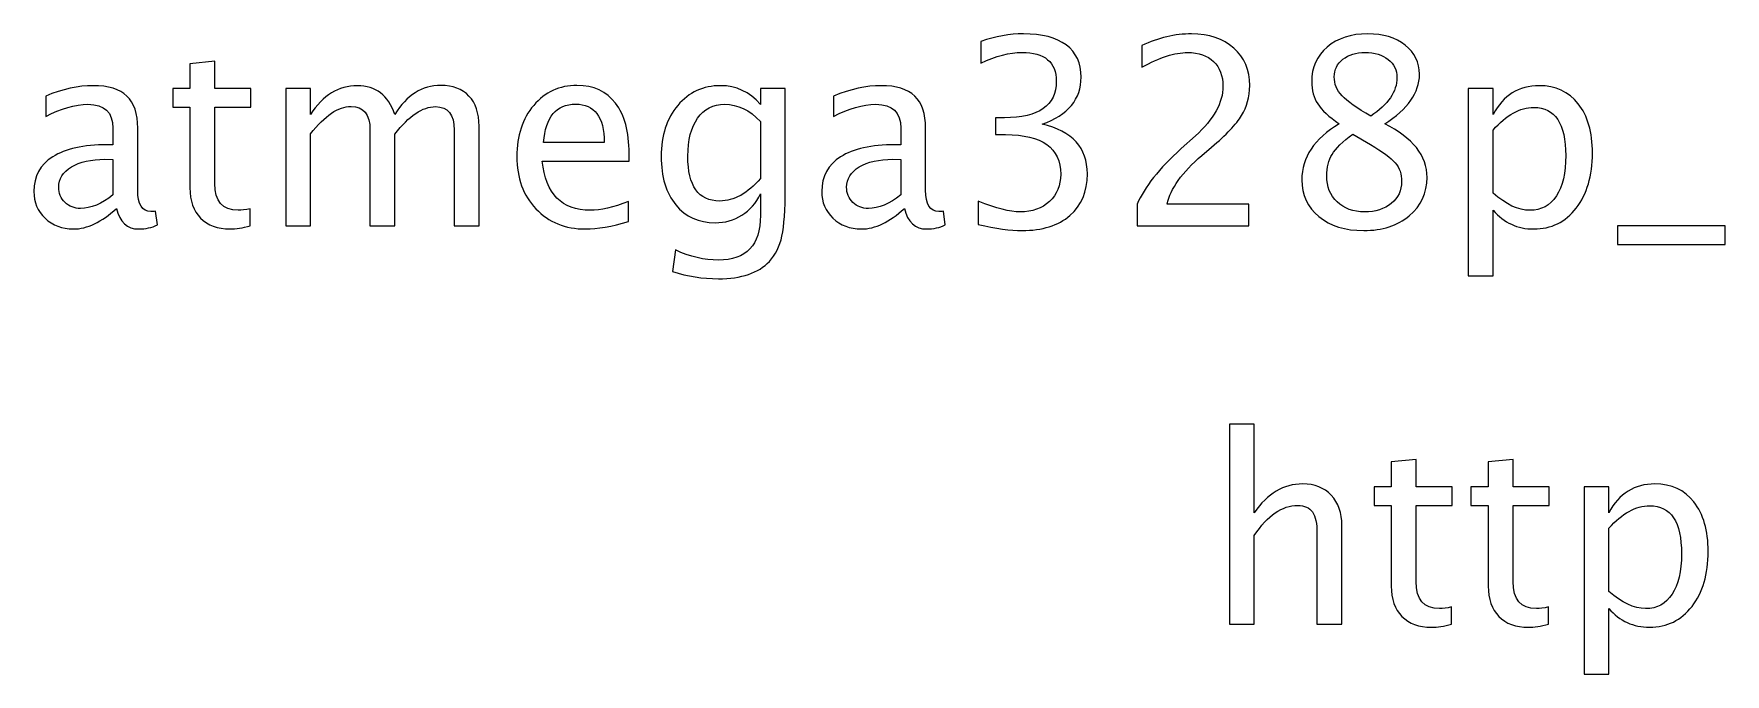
# Model space of a CAD drawing. Header units: centimetres. Extents: x -35.9 to 35.9, y -2.8 to 14.1.
# Drawn here: x -10.22 to -1.93, y 10.97 to 14.11 of the extents above; entities that cross this region are included whole.
import ezdxf

# ---------------------------------------------------------------- set-up
doc = ezdxf.new("R2010")
doc.units = ezdxf.units.CM
doc.header["$MEASUREMENT"] = 0
doc.layers.add('Layer 1', color=7, linetype='Continuous')

msp = doc.modelspace()

# ---------------------------------------------------------------- linework, layer by layer
at = {"layer": 'Layer 1'}
for points, knots in [([(-5.58894, 13.17679), (-5.58894, 13.17679), (-5.58894, 13.29109), (-5.58894, 13.29109), (-5.58894, 13.29109), (-5.50173, 13.25638), (-5.43336, 13.23902), (-5.3832, 13.23902), (-5.3832, 13.23902), (-5.32414, 13.23902), (-5.27652, 13.25595), (-5.2399, 13.29003), (-5.2399, 13.29003), (-5.20328, 13.32411), (-5.18508, 13.36856), (-5.18508, 13.42317), (-5.18508, 13.42317), (-5.18508, 13.55271), (-5.27525, 13.61748), (-5.45559, 13.61748), (-5.45559, 13.61748), (-5.45559, 13.61748), (-5.50385, 13.61748), (-5.50385, 13.61748), (-5.50385, 13.61748), (-5.50385, 13.61748), (-5.50385, 13.6994), (-5.50385, 13.6994), (-5.50385, 13.6994), (-5.50385, 13.6994), (-5.46109, 13.70003), (-5.46109, 13.70003), (-5.46109, 13.70003), (-5.29155, 13.70003), (-5.20667, 13.75972), (-5.20667, 13.87931), (-5.20667, 13.87931), (-5.20667, 13.97308), (-5.26297, 14.02007), (-5.37537, 14.02007), (-5.37537, 14.02007), (-5.43569, 14.02007), (-5.50258, 14.00271), (-5.57624, 13.968), (-5.57624, 13.968), (-5.57624, 13.968), (-5.57624, 14.07468), (-5.57624, 14.07468), (-5.57624, 14.07468), (-5.50406, 14.09923), (-5.43442, 14.11151), (-5.36754, 14.11151), (-5.36754, 14.11151), (-5.27652, 14.11151), (-5.20646, 14.09331), (-5.15777, 14.0569), (-5.15777, 14.0569), (-5.10909, 14.02071), (-5.08475, 13.968), (-5.08475, 13.899), (-5.08475, 13.899), (-5.08475, 13.79126), (-5.14846, 13.71442), (-5.2761, 13.6687), (-5.2761, 13.6687), (-5.12814, 13.6342), (-5.05427, 13.55313), (-5.05427, 13.42508), (-5.05427, 13.42508), (-5.05427, 13.33872), (-5.08284, 13.27077), (-5.13978, 13.22145), (-5.13978, 13.22145), (-5.19672, 13.17213), (-5.27504, 13.14758), (-5.37452, 13.14758), (-5.37452, 13.14758), (-5.43125, 13.14758), (-5.50258, 13.15732), (-5.58894, 13.17679)], [0, 0, 0, 0, 0.047619, 0.047619, 0.047619, 0.047619, 0.0952381, 0.0952381, 0.0952381, 0.0952381, 0.1428571, 0.1428571, 0.1428571, 0.1428571, 0.1904762, 0.1904762, 0.1904762, 0.1904762, 0.2380952, 0.2380952, 0.2380952, 0.2380952, 0.2857143, 0.2857143, 0.2857143, 0.2857143, 0.3333333, 0.3333333, 0.3333333, 0.3333333, 0.3809524, 0.3809524, 0.3809524, 0.3809524, 0.4285714, 0.4285714, 0.4285714, 0.4285714, 0.4761905, 0.4761905, 0.4761905, 0.4761905, 0.5238095, 0.5238095, 0.5238095, 0.5238095, 0.5714286, 0.5714286, 0.5714286, 0.5714286, 0.6190476, 0.6190476, 0.6190476, 0.6190476, 0.6666667, 0.6666667, 0.6666667, 0.6666667, 0.7142857, 0.7142857, 0.7142857, 0.7142857, 0.7619048, 0.7619048, 0.7619048, 0.7619048, 0.8095238, 0.8095238, 0.8095238, 0.8095238, 0.8571429, 0.8571429, 0.8571429, 0.8571429, 0.9047619, 0.9047619, 0.9047619, 0.9047619, 1, 1, 1, 1]), ([(-4.81001, 13.17044), (-4.81001, 13.17044), (-4.81001, 13.27712), (-4.81001, 13.27712), (-4.81001, 13.27712), (-4.77445, 13.36031), (-4.70269, 13.45111), (-4.59453, 13.54911), (-4.59453, 13.54911), (-4.59453, 13.54911), (-4.52468, 13.61177), (-4.52468, 13.61177), (-4.52468, 13.61177), (-4.43472, 13.69347), (-4.38964, 13.77433), (-4.38964, 13.85476), (-4.38964, 13.85476), (-4.38964, 13.90619), (-4.40509, 13.94641), (-4.43578, 13.97583), (-4.43578, 13.97583), (-4.46647, 14.00525), (-4.50902, 14.02007), (-4.56299, 14.02007), (-4.56299, 14.02007), (-4.62607, 14.02007), (-4.70079, 13.99594), (-4.78715, 13.94768), (-4.78715, 13.94768), (-4.78715, 13.94768), (-4.78715, 14.05436), (-4.78715, 14.05436), (-4.78715, 14.05436), (-4.70566, 14.09246), (-4.62459, 14.11151), (-4.54373, 14.11151), (-4.54373, 14.11151), (-4.4578, 14.11151), (-4.38879, 14.08844), (-4.33672, 14.04208), (-4.33672, 14.04208), (-4.28486, 13.99573), (-4.25883, 13.93435), (-4.25883, 13.85772), (-4.25883, 13.85772), (-4.25883, 13.80269), (-4.27195, 13.75379), (-4.2982, 13.71125), (-4.2982, 13.71125), (-4.32466, 13.66849), (-4.37355, 13.61685), (-4.44531, 13.55589), (-4.44531, 13.55589), (-4.44531, 13.55589), (-4.49251, 13.51567), (-4.49251, 13.51567), (-4.49251, 13.51567), (-4.59072, 13.43248), (-4.64745, 13.3529), (-4.66269, 13.27712), (-4.66269, 13.27712), (-4.66269, 13.27712), (-4.26264, 13.27712), (-4.26264, 13.27712), (-4.26264, 13.27712), (-4.26264, 13.27712), (-4.26264, 13.17044), (-4.26264, 13.17044), (-4.26264, 13.17044), (-4.26264, 13.17044), (-4.81001, 13.17044), (-4.81001, 13.17044)], [0, 0, 0, 0, 0.0526316, 0.0526316, 0.0526316, 0.0526316, 0.1052632, 0.1052632, 0.1052632, 0.1052632, 0.1578947, 0.1578947, 0.1578947, 0.1578947, 0.2105263, 0.2105263, 0.2105263, 0.2105263, 0.2631579, 0.2631579, 0.2631579, 0.2631579, 0.3157895, 0.3157895, 0.3157895, 0.3157895, 0.3684211, 0.3684211, 0.3684211, 0.3684211, 0.4210526, 0.4210526, 0.4210526, 0.4210526, 0.4736842, 0.4736842, 0.4736842, 0.4736842, 0.5263158, 0.5263158, 0.5263158, 0.5263158, 0.5789474, 0.5789474, 0.5789474, 0.5789474, 0.6315789, 0.6315789, 0.6315789, 0.6315789, 0.6842105, 0.6842105, 0.6842105, 0.6842105, 0.7368421, 0.7368421, 0.7368421, 0.7368421, 0.7894737, 0.7894737, 0.7894737, 0.7894737, 0.8421053, 0.8421053, 0.8421053, 0.8421053, 0.8947368, 0.8947368, 0.8947368, 0.8947368, 1, 1, 1, 1]), ([(-3.82026, 13.67019), (-3.87064, 13.70532), (-3.90577, 13.73792), (-3.92546, 13.76819), (-3.92546, 13.76819), (-3.94514, 13.79824), (-3.95488, 13.83465), (-3.95488, 13.8772), (-3.95488, 13.8772), (-3.95488, 13.94662), (-3.92948, 14.00314), (-3.87889, 14.04653), (-3.87889, 14.04653), (-3.82809, 14.08992), (-3.76184, 14.11151), (-3.68014, 14.11151), (-3.68014, 14.11151), (-3.60478, 14.11151), (-3.54361, 14.0931), (-3.49683, 14.05627), (-3.49683, 14.05627), (-3.45005, 14.01965), (-3.42656, 13.97181), (-3.42656, 13.91318), (-3.42656, 13.91318), (-3.42656, 13.82428), (-3.4835, 13.74321), (-3.59716, 13.67019), (-3.59716, 13.67019), (-3.45894, 13.60245), (-3.38973, 13.51503), (-3.38973, 13.40793), (-3.38973, 13.40793), (-3.38973, 13.33152), (-3.41873, 13.26908), (-3.47651, 13.22039), (-3.47651, 13.22039), (-3.5343, 13.17192), (-3.60859, 13.14758), (-3.69961, 13.14758), (-3.69961, 13.14758), (-3.79041, 13.14758), (-3.86365, 13.17044), (-3.91953, 13.21616), (-3.91953, 13.21616), (-3.9752, 13.26167), (-4.00314, 13.32178), (-4.00314, 13.39608), (-4.00314, 13.39608), (-4.00314, 13.50614), (-3.94218, 13.59737), (-3.82026, 13.67019)], [0, 0, 0, 0, 0.0714286, 0.0714286, 0.0714286, 0.0714286, 0.1428571, 0.1428571, 0.1428571, 0.1428571, 0.2142857, 0.2142857, 0.2142857, 0.2142857, 0.2857143, 0.2857143, 0.2857143, 0.2857143, 0.3571429, 0.3571429, 0.3571429, 0.3571429, 0.4285714, 0.4285714, 0.4285714, 0.4285714, 0.5, 0.5, 0.5, 0.5, 0.5714286, 0.5714286, 0.5714286, 0.5714286, 0.6428571, 0.6428571, 0.6428571, 0.6428571, 0.7142857, 0.7142857, 0.7142857, 0.7142857, 0.7857143, 0.7857143, 0.7857143, 0.7857143, 0.8571429, 0.8571429, 0.8571429, 0.8571429, 1, 1, 1, 1]), ([(-3.66532, 13.7085), (-3.57981, 13.76501), (-3.53705, 13.82767), (-3.53705, 13.89688), (-3.53705, 13.89688), (-3.53705, 13.93392), (-3.55144, 13.96356), (-3.58002, 13.9862), (-3.58002, 13.9862), (-3.6088, 14.00885), (-3.64627, 14.02007), (-3.69262, 14.02007), (-3.69262, 14.02007), (-3.7375, 14.02007), (-3.77412, 14.00906), (-3.80227, 13.98684), (-3.80227, 13.98684), (-3.83042, 13.96461), (-3.84439, 13.93604), (-3.84439, 13.90069), (-3.84439, 13.90069), (-3.84439, 13.8664), (-3.83169, 13.8355), (-3.80629, 13.80798), (-3.80629, 13.80798), (-3.78089, 13.78068), (-3.7339, 13.74744), (-3.66532, 13.7085)], [0, 0, 0, 0, 0.125, 0.125, 0.125, 0.125, 0.25, 0.25, 0.25, 0.25, 0.375, 0.375, 0.375, 0.375, 0.5, 0.5, 0.5, 0.5, 0.625, 0.625, 0.625, 0.625, 0.75, 0.75, 0.75, 0.75, 1, 1, 1, 1]), ([(-9.15701, 13.17065), (-9.19469, 13.16028), (-9.22749, 13.1552), (-9.25522, 13.1552), (-9.25522, 13.1552), (-9.31745, 13.1552), (-9.36592, 13.17298), (-9.40064, 13.20854), (-9.40064, 13.20854), (-9.43556, 13.2441), (-9.45292, 13.29342), (-9.45292, 13.35671), (-9.45292, 13.35671), (-9.45292, 13.35671), (-9.45292, 13.7521), (-9.45292, 13.7521), (-9.45292, 13.7521), (-9.45292, 13.7521), (-9.53716, 13.7521), (-9.53716, 13.7521), (-9.53716, 13.7521), (-9.53716, 13.7521), (-9.53716, 13.84354), (-9.53716, 13.84354), (-9.53716, 13.84354), (-9.53716, 13.84354), (-9.45292, 13.84354), (-9.45292, 13.84354), (-9.45292, 13.84354), (-9.45292, 13.84354), (-9.45292, 13.96525), (-9.45292, 13.96525), (-9.45292, 13.96525), (-9.45292, 13.96525), (-9.331, 13.97689), (-9.331, 13.97689), (-9.331, 13.97689), (-9.331, 13.97689), (-9.331, 13.84354), (-9.331, 13.84354), (-9.331, 13.84354), (-9.331, 13.84354), (-9.15447, 13.84354), (-9.15447, 13.84354), (-9.15447, 13.84354), (-9.15447, 13.84354), (-9.15447, 13.7521), (-9.15447, 13.7521), (-9.15447, 13.7521), (-9.15447, 13.7521), (-9.331, 13.7521), (-9.331, 13.7521), (-9.331, 13.7521), (-9.331, 13.7521), (-9.331, 13.37872), (-9.331, 13.37872), (-9.331, 13.37872), (-9.331, 13.29067), (-9.29269, 13.24664), (-9.21628, 13.24664), (-9.21628, 13.24664), (-9.19998, 13.24664), (-9.18029, 13.24939), (-9.15701, 13.25468), (-9.15701, 13.25468), (-9.15701, 13.25468), (-9.15701, 13.17065), (-9.15701, 13.17065)], [0, 0, 0, 0, 0.0555556, 0.0555556, 0.0555556, 0.0555556, 0.1111111, 0.1111111, 0.1111111, 0.1111111, 0.1666667, 0.1666667, 0.1666667, 0.1666667, 0.2222222, 0.2222222, 0.2222222, 0.2222222, 0.2777778, 0.2777778, 0.2777778, 0.2777778, 0.3333333, 0.3333333, 0.3333333, 0.3333333, 0.3888889, 0.3888889, 0.3888889, 0.3888889, 0.4444444, 0.4444444, 0.4444444, 0.4444444, 0.5, 0.5, 0.5, 0.5, 0.5555556, 0.5555556, 0.5555556, 0.5555556, 0.6111111, 0.6111111, 0.6111111, 0.6111111, 0.6666667, 0.6666667, 0.6666667, 0.6666667, 0.7222222, 0.7222222, 0.7222222, 0.7222222, 0.7777778, 0.7777778, 0.7777778, 0.7777778, 0.8333333, 0.8333333, 0.8333333, 0.8333333, 0.8888889, 0.8888889, 0.8888889, 0.8888889, 1, 1, 1, 1]), ([(-9.81233, 13.25617), (-9.88556, 13.18886), (-9.95605, 13.1552), (-10.02378, 13.1552), (-10.02378, 13.1552), (-10.07945, 13.1552), (-10.12581, 13.17256), (-10.16242, 13.20748), (-10.16242, 13.20748), (-10.19925, 13.24241), (-10.21767, 13.28643), (-10.21767, 13.33956), (-10.21767, 13.33956), (-10.21767, 13.41301), (-10.18677, 13.46953), (-10.12496, 13.5089), (-10.12496, 13.5089), (-10.06315, 13.54827), (-9.97446, 13.56795), (-9.85889, 13.56795), (-9.85889, 13.56795), (-9.85889, 13.56795), (-9.83032, 13.56795), (-9.83032, 13.56795), (-9.83032, 13.56795), (-9.83032, 13.56795), (-9.83032, 13.64902), (-9.83032, 13.64902), (-9.83032, 13.64902), (-9.83032, 13.72712), (-9.87096, 13.76607), (-9.95245, 13.76607), (-9.95245, 13.76607), (-10.01553, 13.76607), (-10.08453, 13.74617), (-10.15925, 13.70638), (-10.15925, 13.70638), (-10.15925, 13.70638), (-10.15925, 13.80671), (-10.15925, 13.80671), (-10.15925, 13.80671), (-10.07712, 13.84058), (-9.99965, 13.85751), (-9.92705, 13.85751), (-9.92705, 13.85751), (-9.85233, 13.85751), (-9.79709, 13.84058), (-9.76174, 13.8065), (-9.76174, 13.8065), (-9.72618, 13.77242), (-9.7084, 13.71993), (-9.7084, 13.64902), (-9.7084, 13.64902), (-9.7084, 13.64902), (-9.7084, 13.34485), (-9.7084, 13.34485), (-9.7084, 13.34485), (-9.7084, 13.27522), (-9.68702, 13.24029), (-9.64405, 13.24029), (-9.64405, 13.24029), (-9.63876, 13.24029), (-9.63093, 13.24114), (-9.62056, 13.24283), (-9.62056, 13.24283), (-9.62056, 13.24283), (-9.61188, 13.1751), (-9.61188, 13.1751), (-9.61188, 13.1751), (-9.63961, 13.16176), (-9.67009, 13.1552), (-9.70353, 13.1552), (-9.70353, 13.1552), (-9.76047, 13.1552), (-9.79666, 13.18886), (-9.81233, 13.25617)], [0, 0, 0, 0, 0.05, 0.05, 0.05, 0.05, 0.1, 0.1, 0.1, 0.1, 0.15, 0.15, 0.15, 0.15, 0.2, 0.2, 0.2, 0.2, 0.25, 0.25, 0.25, 0.25, 0.3, 0.3, 0.3, 0.3, 0.35, 0.35, 0.35, 0.35, 0.4, 0.4, 0.4, 0.4, 0.45, 0.45, 0.45, 0.45, 0.5, 0.5, 0.5, 0.5, 0.55, 0.55, 0.55, 0.55, 0.6, 0.6, 0.6, 0.6, 0.65, 0.65, 0.65, 0.65, 0.7, 0.7, 0.7, 0.7, 0.75, 0.75, 0.75, 0.75, 0.8, 0.8, 0.8, 0.8, 0.85, 0.85, 0.85, 0.85, 0.9, 0.9, 0.9, 0.9, 1, 1, 1, 1]), ([(-8.98302, 13.17044), (-8.98302, 13.17044), (-8.98302, 13.84354), (-8.98302, 13.84354), (-8.98302, 13.84354), (-8.98302, 13.84354), (-8.8611, 13.84354), (-8.8611, 13.84354), (-8.8611, 13.84354), (-8.8611, 13.84354), (-8.8611, 13.71633), (-8.8611, 13.71633), (-8.8611, 13.71633), (-8.80162, 13.81052), (-8.72542, 13.85751), (-8.63208, 13.85751), (-8.63208, 13.85751), (-8.54212, 13.85751), (-8.48095, 13.81052), (-8.44835, 13.71633), (-8.44835, 13.71633), (-8.39056, 13.81137), (-8.31521, 13.85878), (-8.22271, 13.85878), (-8.22271, 13.85878), (-8.16366, 13.85878), (-8.11773, 13.84142), (-8.08492, 13.8065), (-8.08492, 13.8065), (-8.05211, 13.77157), (-8.0356, 13.72268), (-8.0356, 13.65981), (-8.0356, 13.65981), (-8.0356, 13.65981), (-8.0356, 13.17044), (-8.0356, 13.17044), (-8.0356, 13.17044), (-8.0356, 13.17044), (-8.15752, 13.17044), (-8.15752, 13.17044), (-8.15752, 13.17044), (-8.15752, 13.17044), (-8.15752, 13.63971), (-8.15752, 13.63971), (-8.15752, 13.63971), (-8.15752, 13.71633), (-8.188, 13.75464), (-8.24896, 13.75464), (-8.24896, 13.75464), (-8.31225, 13.75464), (-8.37871, 13.70998), (-8.44835, 13.62044), (-8.44835, 13.62044), (-8.44835, 13.62044), (-8.44835, 13.17044), (-8.44835, 13.17044), (-8.44835, 13.17044), (-8.44835, 13.17044), (-8.57027, 13.17044), (-8.57027, 13.17044), (-8.57027, 13.17044), (-8.57027, 13.17044), (-8.57027, 13.64013), (-8.57027, 13.64013), (-8.57027, 13.64013), (-8.57027, 13.71739), (-8.60117, 13.75591), (-8.66319, 13.75591), (-8.66319, 13.75591), (-8.72479, 13.75591), (-8.79083, 13.71104), (-8.8611, 13.62108), (-8.8611, 13.62108), (-8.8611, 13.62108), (-8.8611, 13.17044), (-8.8611, 13.17044), (-8.8611, 13.17044), (-8.8611, 13.17044), (-8.98302, 13.17044), (-8.98302, 13.17044)], [0, 0, 0, 0, 0.047619, 0.047619, 0.047619, 0.047619, 0.0952381, 0.0952381, 0.0952381, 0.0952381, 0.1428571, 0.1428571, 0.1428571, 0.1428571, 0.1904762, 0.1904762, 0.1904762, 0.1904762, 0.2380952, 0.2380952, 0.2380952, 0.2380952, 0.2857143, 0.2857143, 0.2857143, 0.2857143, 0.3333333, 0.3333333, 0.3333333, 0.3333333, 0.3809524, 0.3809524, 0.3809524, 0.3809524, 0.4285714, 0.4285714, 0.4285714, 0.4285714, 0.4761905, 0.4761905, 0.4761905, 0.4761905, 0.5238095, 0.5238095, 0.5238095, 0.5238095, 0.5714286, 0.5714286, 0.5714286, 0.5714286, 0.6190476, 0.6190476, 0.6190476, 0.6190476, 0.6666667, 0.6666667, 0.6666667, 0.6666667, 0.7142857, 0.7142857, 0.7142857, 0.7142857, 0.7619048, 0.7619048, 0.7619048, 0.7619048, 0.8095238, 0.8095238, 0.8095238, 0.8095238, 0.8571429, 0.8571429, 0.8571429, 0.8571429, 0.9047619, 0.9047619, 0.9047619, 0.9047619, 1, 1, 1, 1]), ([(-7.30323, 13.19203), (-7.38514, 13.16748), (-7.45521, 13.1552), (-7.51363, 13.1552), (-7.51363, 13.1552), (-7.61332, 13.1552), (-7.69439, 13.18822), (-7.75683, 13.25405), (-7.75683, 13.25405), (-7.81927, 13.31988), (-7.8506, 13.40518), (-7.8506, 13.51017), (-7.8506, 13.51017), (-7.8506, 13.61198), (-7.82308, 13.69559), (-7.76784, 13.76099), (-7.76784, 13.76099), (-7.71259, 13.82618), (-7.6419, 13.85878), (-7.55575, 13.85878), (-7.55575, 13.85878), (-7.47426, 13.85878), (-7.41118, 13.82978), (-7.36673, 13.77179), (-7.36673, 13.77179), (-7.32228, 13.71379), (-7.30005, 13.63166), (-7.30005, 13.52519), (-7.30005, 13.52519), (-7.30005, 13.52519), (-7.30069, 13.48794), (-7.30069, 13.48794), (-7.30069, 13.48794), (-7.30069, 13.48794), (-7.72614, 13.48794), (-7.72614, 13.48794), (-7.72614, 13.48794), (-7.70836, 13.32707), (-7.62983, 13.24664), (-7.49077, 13.24664), (-7.49077, 13.24664), (-7.43975, 13.24664), (-7.37731, 13.26103), (-7.30323, 13.28982), (-7.30323, 13.28982), (-7.30323, 13.28982), (-7.30323, 13.19203), (-7.30323, 13.19203)], [0, 0, 0, 0, 0.0769231, 0.0769231, 0.0769231, 0.0769231, 0.1538462, 0.1538462, 0.1538462, 0.1538462, 0.2307692, 0.2307692, 0.2307692, 0.2307692, 0.3076923, 0.3076923, 0.3076923, 0.3076923, 0.3846154, 0.3846154, 0.3846154, 0.3846154, 0.4615385, 0.4615385, 0.4615385, 0.4615385, 0.5384615, 0.5384615, 0.5384615, 0.5384615, 0.6153846, 0.6153846, 0.6153846, 0.6153846, 0.6923077, 0.6923077, 0.6923077, 0.6923077, 0.7692308, 0.7692308, 0.7692308, 0.7692308, 0.8461538, 0.8461538, 0.8461538, 0.8461538, 1, 1, 1, 1]), ([(-7.08712, 12.94692), (-7.08712, 12.94692), (-7.07273, 13.05233), (-7.07273, 13.05233), (-7.07273, 13.05233), (-7.00203, 13.01931), (-6.93197, 13.0028), (-6.86275, 13.0028), (-6.86275, 13.0028), (-6.72538, 13.0028), (-6.65659, 13.07561), (-6.65659, 13.22103), (-6.65659, 13.22103), (-6.65659, 13.22103), (-6.65659, 13.32686), (-6.65659, 13.32686), (-6.65659, 13.32686), (-6.67776, 13.2822), (-6.70781, 13.2477), (-6.74697, 13.22293), (-6.74697, 13.22293), (-6.78613, 13.19817), (-6.82973, 13.18568), (-6.87778, 13.18568), (-6.87778, 13.18568), (-6.95927, 13.18568), (-7.02383, 13.21489), (-7.07146, 13.27331), (-7.07146, 13.27331), (-7.11908, 13.33173), (-7.143, 13.41089), (-7.143, 13.5108), (-7.143, 13.5108), (-7.143, 13.61304), (-7.11591, 13.69643), (-7.06172, 13.76099), (-7.06172, 13.76099), (-7.00732, 13.82534), (-6.93726, 13.85751), (-6.85111, 13.85751), (-6.85111, 13.85751), (-6.77576, 13.85751), (-6.71078, 13.82703), (-6.65659, 13.76586), (-6.65659, 13.76586), (-6.65659, 13.76586), (-6.65659, 13.84354), (-6.65659, 13.84354), (-6.65659, 13.84354), (-6.65659, 13.84354), (-6.53467, 13.84354), (-6.53467, 13.84354), (-6.53467, 13.84354), (-6.53467, 13.84354), (-6.53467, 13.35417), (-6.53467, 13.35417), (-6.53467, 13.35417), (-6.53467, 13.24897), (-6.54017, 13.17108), (-6.55118, 13.12049), (-6.55118, 13.12049), (-6.56197, 13.0699), (-6.58272, 13.02841), (-6.61277, 12.99624), (-6.61277, 12.99624), (-6.66611, 12.93972), (-6.74951, 12.91136), (-6.86275, 12.91136), (-6.86275, 12.91136), (-6.94043, 12.91136), (-7.01515, 12.92321), (-7.08712, 12.94692)], [0, 0, 0, 0, 0.0526316, 0.0526316, 0.0526316, 0.0526316, 0.1052632, 0.1052632, 0.1052632, 0.1052632, 0.1578947, 0.1578947, 0.1578947, 0.1578947, 0.2105263, 0.2105263, 0.2105263, 0.2105263, 0.2631579, 0.2631579, 0.2631579, 0.2631579, 0.3157895, 0.3157895, 0.3157895, 0.3157895, 0.3684211, 0.3684211, 0.3684211, 0.3684211, 0.4210526, 0.4210526, 0.4210526, 0.4210526, 0.4736842, 0.4736842, 0.4736842, 0.4736842, 0.5263158, 0.5263158, 0.5263158, 0.5263158, 0.5789474, 0.5789474, 0.5789474, 0.5789474, 0.6315789, 0.6315789, 0.6315789, 0.6315789, 0.6842105, 0.6842105, 0.6842105, 0.6842105, 0.7368421, 0.7368421, 0.7368421, 0.7368421, 0.7894737, 0.7894737, 0.7894737, 0.7894737, 0.8421053, 0.8421053, 0.8421053, 0.8421053, 0.8947368, 0.8947368, 0.8947368, 0.8947368, 1, 1, 1, 1]), ([(-5.95089, 13.25617), (-6.02412, 13.18886), (-6.09461, 13.1552), (-6.16234, 13.1552), (-6.16234, 13.1552), (-6.21801, 13.1552), (-6.26437, 13.17256), (-6.30098, 13.20748), (-6.30098, 13.20748), (-6.33781, 13.24241), (-6.35623, 13.28643), (-6.35623, 13.33956), (-6.35623, 13.33956), (-6.35623, 13.41301), (-6.32533, 13.46953), (-6.26352, 13.5089), (-6.26352, 13.5089), (-6.20171, 13.54827), (-6.11302, 13.56795), (-5.99745, 13.56795), (-5.99745, 13.56795), (-5.99745, 13.56795), (-5.96888, 13.56795), (-5.96888, 13.56795), (-5.96888, 13.56795), (-5.96888, 13.56795), (-5.96888, 13.64902), (-5.96888, 13.64902), (-5.96888, 13.64902), (-5.96888, 13.72712), (-6.00952, 13.76607), (-6.09101, 13.76607), (-6.09101, 13.76607), (-6.15409, 13.76607), (-6.22309, 13.74617), (-6.29781, 13.70638), (-6.29781, 13.70638), (-6.29781, 13.70638), (-6.29781, 13.80671), (-6.29781, 13.80671), (-6.29781, 13.80671), (-6.21568, 13.84058), (-6.13821, 13.85751), (-6.06561, 13.85751), (-6.06561, 13.85751), (-5.99089, 13.85751), (-5.93565, 13.84058), (-5.9003, 13.8065), (-5.9003, 13.8065), (-5.86474, 13.77242), (-5.84696, 13.71993), (-5.84696, 13.64902), (-5.84696, 13.64902), (-5.84696, 13.64902), (-5.84696, 13.34485), (-5.84696, 13.34485), (-5.84696, 13.34485), (-5.84696, 13.27522), (-5.82558, 13.24029), (-5.78261, 13.24029), (-5.78261, 13.24029), (-5.77732, 13.24029), (-5.76949, 13.24114), (-5.75912, 13.24283), (-5.75912, 13.24283), (-5.75912, 13.24283), (-5.75044, 13.1751), (-5.75044, 13.1751), (-5.75044, 13.1751), (-5.77817, 13.16176), (-5.80865, 13.1552), (-5.84209, 13.1552), (-5.84209, 13.1552), (-5.89903, 13.1552), (-5.93522, 13.18886), (-5.95089, 13.25617)], [0, 0, 0, 0, 0.05, 0.05, 0.05, 0.05, 0.1, 0.1, 0.1, 0.1, 0.15, 0.15, 0.15, 0.15, 0.2, 0.2, 0.2, 0.2, 0.25, 0.25, 0.25, 0.25, 0.3, 0.3, 0.3, 0.3, 0.35, 0.35, 0.35, 0.35, 0.4, 0.4, 0.4, 0.4, 0.45, 0.45, 0.45, 0.45, 0.5, 0.5, 0.5, 0.5, 0.55, 0.55, 0.55, 0.55, 0.6, 0.6, 0.6, 0.6, 0.65, 0.65, 0.65, 0.65, 0.7, 0.7, 0.7, 0.7, 0.75, 0.75, 0.75, 0.75, 0.8, 0.8, 0.8, 0.8, 0.85, 0.85, 0.85, 0.85, 0.9, 0.9, 0.9, 0.9, 1, 1, 1, 1]), ([(-3.18738, 12.92533), (-3.18738, 12.92533), (-3.18738, 13.84354), (-3.18738, 13.84354), (-3.18738, 13.84354), (-3.18738, 13.84354), (-3.06546, 13.84354), (-3.06546, 13.84354), (-3.06546, 13.84354), (-3.06546, 13.84354), (-3.06546, 13.71633), (-3.06546, 13.71633), (-3.06546, 13.71633), (-3.01551, 13.81052), (-2.94036, 13.85751), (-2.84025, 13.85751), (-2.84025, 13.85751), (-2.75918, 13.85751), (-2.69547, 13.82809), (-2.6489, 13.76903), (-2.6489, 13.76903), (-2.60233, 13.70998), (-2.57905, 13.62933), (-2.57905, 13.5271), (-2.57905, 13.5271), (-2.57905, 13.41576), (-2.60551, 13.3258), (-2.65821, 13.25765), (-2.65821, 13.25765), (-2.71092, 13.18928), (-2.78034, 13.1552), (-2.86628, 13.1552), (-2.86628, 13.1552), (-2.94608, 13.1552), (-3.01254, 13.18568), (-3.06546, 13.24685), (-3.06546, 13.24685), (-3.06546, 13.24685), (-3.06546, 12.92533), (-3.06546, 12.92533), (-3.06546, 12.92533), (-3.06546, 12.92533), (-3.18738, 12.92533), (-3.18738, 12.92533)], [0, 0, 0, 0, 0.0833333, 0.0833333, 0.0833333, 0.0833333, 0.1666667, 0.1666667, 0.1666667, 0.1666667, 0.25, 0.25, 0.25, 0.25, 0.3333333, 0.3333333, 0.3333333, 0.3333333, 0.4166667, 0.4166667, 0.4166667, 0.4166667, 0.5, 0.5, 0.5, 0.5, 0.5833333, 0.5833333, 0.5833333, 0.5833333, 0.6666667, 0.6666667, 0.6666667, 0.6666667, 0.75, 0.75, 0.75, 0.75, 0.8333333, 0.8333333, 0.8333333, 0.8333333, 1, 1, 1, 1]), ([(-7.71979, 13.57938), (-7.71979, 13.57938), (-7.42261, 13.57938), (-7.42261, 13.57938), (-7.42261, 13.57938), (-7.42261, 13.70469), (-7.46939, 13.76734), (-7.56273, 13.76734), (-7.56273, 13.76734), (-7.65671, 13.76734), (-7.70899, 13.70469), (-7.71979, 13.57938)], [0, 0, 0, 0, 0.25, 0.25, 0.25, 0.25, 0.5, 0.5, 0.5, 0.5, 1, 1, 1, 1]), ([(-6.65659, 13.40327), (-6.65659, 13.40327), (-6.65659, 13.68246), (-6.65659, 13.68246), (-6.65659, 13.68246), (-6.71035, 13.73813), (-6.76898, 13.76607), (-6.83227, 13.76607), (-6.83227, 13.76607), (-6.88858, 13.76607), (-6.9326, 13.74363), (-6.96435, 13.69855), (-6.96435, 13.69855), (-6.99631, 13.65368), (-7.01219, 13.59123), (-7.01219, 13.51165), (-7.01219, 13.51165), (-7.01219, 13.36539), (-6.96033, 13.29236), (-6.8564, 13.29236), (-6.8564, 13.29236), (-6.78571, 13.29236), (-6.71903, 13.3294), (-6.65659, 13.40327)], [0, 0, 0, 0, 0.1428571, 0.1428571, 0.1428571, 0.1428571, 0.2857143, 0.2857143, 0.2857143, 0.2857143, 0.4285714, 0.4285714, 0.4285714, 0.4285714, 0.5714286, 0.5714286, 0.5714286, 0.5714286, 0.7142857, 0.7142857, 0.7142857, 0.7142857, 1, 1, 1, 1]), ([(-3.06546, 13.33088), (-3.00259, 13.27479), (-2.94269, 13.24664), (-2.88575, 13.24664), (-2.88575, 13.24664), (-2.82966, 13.24664), (-2.78627, 13.27014), (-2.75579, 13.31691), (-2.75579, 13.31691), (-2.7251, 13.36369), (-2.70986, 13.42952), (-2.70986, 13.51461), (-2.70986, 13.51461), (-2.70986, 13.67209), (-2.76193, 13.75083), (-2.86607, 13.75083), (-2.86607, 13.75083), (-2.93423, 13.75083), (-3.00069, 13.714), (-3.06546, 13.64013), (-3.06546, 13.64013), (-3.06546, 13.64013), (-3.06546, 13.33088), (-3.06546, 13.33088)], [0, 0, 0, 0, 0.1428571, 0.1428571, 0.1428571, 0.1428571, 0.2857143, 0.2857143, 0.2857143, 0.2857143, 0.4285714, 0.4285714, 0.4285714, 0.4285714, 0.5714286, 0.5714286, 0.5714286, 0.5714286, 0.7142857, 0.7142857, 0.7142857, 0.7142857, 1, 1, 1, 1]), ([(-3.7538, 13.62066), (-3.80333, 13.58256), (-3.83698, 13.54932), (-3.85476, 13.52096), (-3.85476, 13.52096), (-3.87233, 13.4926), (-3.88122, 13.45746), (-3.88122, 13.41513), (-3.88122, 13.41513), (-3.88122, 13.36263), (-3.86429, 13.32009), (-3.83021, 13.2877), (-3.83021, 13.2877), (-3.79613, 13.25532), (-3.75147, 13.23902), (-3.6958, 13.23902), (-3.6958, 13.23902), (-3.64225, 13.23902), (-3.59864, 13.25278), (-3.56499, 13.28051), (-3.56499, 13.28051), (-3.53112, 13.30824), (-3.51419, 13.34422), (-3.51419, 13.38846), (-3.51419, 13.38846), (-3.51419, 13.42402), (-3.52456, 13.45429), (-3.54552, 13.47884), (-3.54552, 13.47884), (-3.56647, 13.50339), (-3.6069, 13.53345), (-3.6668, 13.56901), (-3.6668, 13.56901), (-3.6668, 13.56901), (-3.7538, 13.62066), (-3.7538, 13.62066)], [0, 0, 0, 0, 0.1, 0.1, 0.1, 0.1, 0.2, 0.2, 0.2, 0.2, 0.3, 0.3, 0.3, 0.3, 0.4, 0.4, 0.4, 0.4, 0.5, 0.5, 0.5, 0.5, 0.6, 0.6, 0.6, 0.6, 0.7, 0.7, 0.7, 0.7, 0.8, 0.8, 0.8, 0.8, 1, 1, 1, 1]), ([(-9.83032, 13.32263), (-9.83032, 13.32263), (-9.83032, 13.49556), (-9.83032, 13.49556), (-9.83032, 13.49556), (-9.83032, 13.49556), (-9.86948, 13.49683), (-9.86948, 13.49683), (-9.86948, 13.49683), (-9.93721, 13.49683), (-9.99182, 13.48434), (-10.03352, 13.45937), (-10.03352, 13.45937), (-10.07501, 13.43418), (-10.09575, 13.40095), (-10.09575, 13.35946), (-10.09575, 13.35946), (-10.09575, 13.33046), (-10.08538, 13.30591), (-10.06485, 13.2858), (-10.06485, 13.2858), (-10.0441, 13.26569), (-10.01891, 13.25553), (-9.98907, 13.25553), (-9.98907, 13.25553), (-9.93827, 13.25553), (-9.88535, 13.27797), (-9.83032, 13.32263)], [0, 0, 0, 0, 0.125, 0.125, 0.125, 0.125, 0.25, 0.25, 0.25, 0.25, 0.375, 0.375, 0.375, 0.375, 0.5, 0.5, 0.5, 0.5, 0.625, 0.625, 0.625, 0.625, 0.75, 0.75, 0.75, 0.75, 1, 1, 1, 1]), ([(-5.96888, 13.32263), (-5.96888, 13.32263), (-5.96888, 13.49556), (-5.96888, 13.49556), (-5.96888, 13.49556), (-5.96888, 13.49556), (-6.00804, 13.49683), (-6.00804, 13.49683), (-6.00804, 13.49683), (-6.07577, 13.49683), (-6.13038, 13.48434), (-6.17208, 13.45937), (-6.17208, 13.45937), (-6.21357, 13.43418), (-6.23431, 13.40095), (-6.23431, 13.35946), (-6.23431, 13.35946), (-6.23431, 13.33046), (-6.22394, 13.30591), (-6.20341, 13.2858), (-6.20341, 13.2858), (-6.18266, 13.26569), (-6.15747, 13.25553), (-6.12763, 13.25553), (-6.12763, 13.25553), (-6.07683, 13.25553), (-6.02391, 13.27797), (-5.96888, 13.32263)], [0, 0, 0, 0, 0.125, 0.125, 0.125, 0.125, 0.25, 0.25, 0.25, 0.25, 0.375, 0.375, 0.375, 0.375, 0.5, 0.5, 0.5, 0.5, 0.625, 0.625, 0.625, 0.625, 0.75, 0.75, 0.75, 0.75, 1, 1, 1, 1]), ([(-2.45671, 13.079), (-2.45671, 13.079), (-2.45671, 13.17044), (-2.45671, 13.17044), (-2.45671, 13.17044), (-2.45671, 13.17044), (-1.92839, 13.17044), (-1.92839, 13.17044), (-1.92839, 13.17044), (-1.92839, 13.17044), (-1.92839, 13.079), (-1.92839, 13.079), (-1.92839, 13.079), (-1.92839, 13.079), (-2.45671, 13.079), (-2.45671, 13.079)], [0, 0, 0, 0, 0.2, 0.2, 0.2, 0.2, 0.4, 0.4, 0.4, 0.4, 0.6, 0.6, 0.6, 0.6, 1, 1, 1, 1]), ([(-4.35821, 11.21887), (-4.35821, 11.21887), (-4.35821, 12.19804), (-4.35821, 12.19804), (-4.35821, 12.19804), (-4.35821, 12.19804), (-4.23629, 12.19804), (-4.23629, 12.19804), (-4.23629, 12.19804), (-4.23629, 12.19804), (-4.23629, 11.76476), (-4.23629, 11.76476), (-4.23629, 11.76476), (-4.17173, 11.85895), (-4.09257, 11.90594), (-3.99901, 11.90594), (-3.99901, 11.90594), (-3.94017, 11.90594), (-3.89339, 11.88753), (-3.85889, 11.85048), (-3.85889, 11.85048), (-3.82439, 11.81365), (-3.80703, 11.76391), (-3.80703, 11.70168), (-3.80703, 11.70168), (-3.80703, 11.70168), (-3.80703, 11.21887), (-3.80703, 11.21887), (-3.80703, 11.21887), (-3.80703, 11.21887), (-3.92895, 11.21887), (-3.92895, 11.21887), (-3.92895, 11.21887), (-3.92895, 11.21887), (-3.92895, 11.66189), (-3.92895, 11.66189), (-3.92895, 11.66189), (-3.92895, 11.71184), (-3.93636, 11.7474), (-3.95096, 11.76857), (-3.95096, 11.76857), (-3.96578, 11.78995), (-3.99012, 11.80053), (-4.0242, 11.80053), (-4.0242, 11.80053), (-4.09913, 11.80053), (-4.16983, 11.75164), (-4.23629, 11.65385), (-4.23629, 11.65385), (-4.23629, 11.65385), (-4.23629, 11.21887), (-4.23629, 11.21887), (-4.23629, 11.21887), (-4.23629, 11.21887), (-4.35821, 11.21887), (-4.35821, 11.21887)], [0, 0, 0, 0, 0.0666667, 0.0666667, 0.0666667, 0.0666667, 0.1333333, 0.1333333, 0.1333333, 0.1333333, 0.2, 0.2, 0.2, 0.2, 0.2666667, 0.2666667, 0.2666667, 0.2666667, 0.3333333, 0.3333333, 0.3333333, 0.3333333, 0.4, 0.4, 0.4, 0.4, 0.4666667, 0.4666667, 0.4666667, 0.4666667, 0.5333333, 0.5333333, 0.5333333, 0.5333333, 0.6, 0.6, 0.6, 0.6, 0.6666667, 0.6666667, 0.6666667, 0.6666667, 0.7333333, 0.7333333, 0.7333333, 0.7333333, 0.8, 0.8, 0.8, 0.8, 0.8666667, 0.8666667, 0.8666667, 0.8666667, 1, 1, 1, 1]), ([(-3.26897, 11.21908), (-3.30665, 11.20871), (-3.33945, 11.20363), (-3.36718, 11.20363), (-3.36718, 11.20363), (-3.42941, 11.20363), (-3.47788, 11.22141), (-3.5126, 11.25697), (-3.5126, 11.25697), (-3.54752, 11.29253), (-3.56488, 11.34185), (-3.56488, 11.40514), (-3.56488, 11.40514), (-3.56488, 11.40514), (-3.56488, 11.80053), (-3.56488, 11.80053), (-3.56488, 11.80053), (-3.56488, 11.80053), (-3.64912, 11.80053), (-3.64912, 11.80053), (-3.64912, 11.80053), (-3.64912, 11.80053), (-3.64912, 11.89197), (-3.64912, 11.89197), (-3.64912, 11.89197), (-3.64912, 11.89197), (-3.56488, 11.89197), (-3.56488, 11.89197), (-3.56488, 11.89197), (-3.56488, 11.89197), (-3.56488, 12.01368), (-3.56488, 12.01368), (-3.56488, 12.01368), (-3.56488, 12.01368), (-3.44296, 12.02532), (-3.44296, 12.02532), (-3.44296, 12.02532), (-3.44296, 12.02532), (-3.44296, 11.89197), (-3.44296, 11.89197), (-3.44296, 11.89197), (-3.44296, 11.89197), (-3.26643, 11.89197), (-3.26643, 11.89197), (-3.26643, 11.89197), (-3.26643, 11.89197), (-3.26643, 11.80053), (-3.26643, 11.80053), (-3.26643, 11.80053), (-3.26643, 11.80053), (-3.44296, 11.80053), (-3.44296, 11.80053), (-3.44296, 11.80053), (-3.44296, 11.80053), (-3.44296, 11.42715), (-3.44296, 11.42715), (-3.44296, 11.42715), (-3.44296, 11.3391), (-3.40465, 11.29507), (-3.32824, 11.29507), (-3.32824, 11.29507), (-3.31194, 11.29507), (-3.29225, 11.29782), (-3.26897, 11.30311), (-3.26897, 11.30311), (-3.26897, 11.30311), (-3.26897, 11.21908), (-3.26897, 11.21908)], [0, 0, 0, 0, 0.0555556, 0.0555556, 0.0555556, 0.0555556, 0.1111111, 0.1111111, 0.1111111, 0.1111111, 0.1666667, 0.1666667, 0.1666667, 0.1666667, 0.2222222, 0.2222222, 0.2222222, 0.2222222, 0.2777778, 0.2777778, 0.2777778, 0.2777778, 0.3333333, 0.3333333, 0.3333333, 0.3333333, 0.3888889, 0.3888889, 0.3888889, 0.3888889, 0.4444444, 0.4444444, 0.4444444, 0.4444444, 0.5, 0.5, 0.5, 0.5, 0.5555556, 0.5555556, 0.5555556, 0.5555556, 0.6111111, 0.6111111, 0.6111111, 0.6111111, 0.6666667, 0.6666667, 0.6666667, 0.6666667, 0.7222222, 0.7222222, 0.7222222, 0.7222222, 0.7777778, 0.7777778, 0.7777778, 0.7777778, 0.8333333, 0.8333333, 0.8333333, 0.8333333, 0.8888889, 0.8888889, 0.8888889, 0.8888889, 1, 1, 1, 1]), ([(-2.79399, 11.21908), (-2.83167, 11.20871), (-2.86447, 11.20363), (-2.8922, 11.20363), (-2.8922, 11.20363), (-2.95443, 11.20363), (-3.0029, 11.22141), (-3.03762, 11.25697), (-3.03762, 11.25697), (-3.07254, 11.29253), (-3.0899, 11.34185), (-3.0899, 11.40514), (-3.0899, 11.40514), (-3.0899, 11.40514), (-3.0899, 11.80053), (-3.0899, 11.80053), (-3.0899, 11.80053), (-3.0899, 11.80053), (-3.17414, 11.80053), (-3.17414, 11.80053), (-3.17414, 11.80053), (-3.17414, 11.80053), (-3.17414, 11.89197), (-3.17414, 11.89197), (-3.17414, 11.89197), (-3.17414, 11.89197), (-3.0899, 11.89197), (-3.0899, 11.89197), (-3.0899, 11.89197), (-3.0899, 11.89197), (-3.0899, 12.01368), (-3.0899, 12.01368), (-3.0899, 12.01368), (-3.0899, 12.01368), (-2.96798, 12.02532), (-2.96798, 12.02532), (-2.96798, 12.02532), (-2.96798, 12.02532), (-2.96798, 11.89197), (-2.96798, 11.89197), (-2.96798, 11.89197), (-2.96798, 11.89197), (-2.79145, 11.89197), (-2.79145, 11.89197), (-2.79145, 11.89197), (-2.79145, 11.89197), (-2.79145, 11.80053), (-2.79145, 11.80053), (-2.79145, 11.80053), (-2.79145, 11.80053), (-2.96798, 11.80053), (-2.96798, 11.80053), (-2.96798, 11.80053), (-2.96798, 11.80053), (-2.96798, 11.42715), (-2.96798, 11.42715), (-2.96798, 11.42715), (-2.96798, 11.3391), (-2.92967, 11.29507), (-2.85326, 11.29507), (-2.85326, 11.29507), (-2.83696, 11.29507), (-2.81727, 11.29782), (-2.79399, 11.30311), (-2.79399, 11.30311), (-2.79399, 11.30311), (-2.79399, 11.21908), (-2.79399, 11.21908)], [0, 0, 0, 0, 0.0555556, 0.0555556, 0.0555556, 0.0555556, 0.1111111, 0.1111111, 0.1111111, 0.1111111, 0.1666667, 0.1666667, 0.1666667, 0.1666667, 0.2222222, 0.2222222, 0.2222222, 0.2222222, 0.2777778, 0.2777778, 0.2777778, 0.2777778, 0.3333333, 0.3333333, 0.3333333, 0.3333333, 0.3888889, 0.3888889, 0.3888889, 0.3888889, 0.4444444, 0.4444444, 0.4444444, 0.4444444, 0.5, 0.5, 0.5, 0.5, 0.5555556, 0.5555556, 0.5555556, 0.5555556, 0.6111111, 0.6111111, 0.6111111, 0.6111111, 0.6666667, 0.6666667, 0.6666667, 0.6666667, 0.7222222, 0.7222222, 0.7222222, 0.7222222, 0.7777778, 0.7777778, 0.7777778, 0.7777778, 0.8333333, 0.8333333, 0.8333333, 0.8333333, 0.8888889, 0.8888889, 0.8888889, 0.8888889, 1, 1, 1, 1]), ([(-2.62, 10.97376), (-2.62, 10.97376), (-2.62, 11.89197), (-2.62, 11.89197), (-2.62, 11.89197), (-2.62, 11.89197), (-2.49808, 11.89197), (-2.49808, 11.89197), (-2.49808, 11.89197), (-2.49808, 11.89197), (-2.49808, 11.76476), (-2.49808, 11.76476), (-2.49808, 11.76476), (-2.44813, 11.85895), (-2.37298, 11.90594), (-2.27287, 11.90594), (-2.27287, 11.90594), (-2.1918, 11.90594), (-2.12809, 11.87652), (-2.08152, 11.81746), (-2.08152, 11.81746), (-2.03495, 11.75841), (-2.01167, 11.67776), (-2.01167, 11.57553), (-2.01167, 11.57553), (-2.01167, 11.46419), (-2.03813, 11.37423), (-2.09083, 11.30608), (-2.09083, 11.30608), (-2.14354, 11.23771), (-2.21296, 11.20363), (-2.2989, 11.20363), (-2.2989, 11.20363), (-2.3787, 11.20363), (-2.44516, 11.23411), (-2.49808, 11.29528), (-2.49808, 11.29528), (-2.49808, 11.29528), (-2.49808, 10.97376), (-2.49808, 10.97376), (-2.49808, 10.97376), (-2.49808, 10.97376), (-2.62, 10.97376), (-2.62, 10.97376)], [0, 0, 0, 0, 0.0833333, 0.0833333, 0.0833333, 0.0833333, 0.1666667, 0.1666667, 0.1666667, 0.1666667, 0.25, 0.25, 0.25, 0.25, 0.3333333, 0.3333333, 0.3333333, 0.3333333, 0.4166667, 0.4166667, 0.4166667, 0.4166667, 0.5, 0.5, 0.5, 0.5, 0.5833333, 0.5833333, 0.5833333, 0.5833333, 0.6666667, 0.6666667, 0.6666667, 0.6666667, 0.75, 0.75, 0.75, 0.75, 0.8333333, 0.8333333, 0.8333333, 0.8333333, 1, 1, 1, 1]), ([(-2.49808, 11.37931), (-2.43521, 11.32322), (-2.37531, 11.29507), (-2.31837, 11.29507), (-2.31837, 11.29507), (-2.26228, 11.29507), (-2.21889, 11.31857), (-2.18841, 11.36534), (-2.18841, 11.36534), (-2.15772, 11.41212), (-2.14248, 11.47795), (-2.14248, 11.56304), (-2.14248, 11.56304), (-2.14248, 11.72052), (-2.19455, 11.79926), (-2.29869, 11.79926), (-2.29869, 11.79926), (-2.36685, 11.79926), (-2.43331, 11.76243), (-2.49808, 11.68856), (-2.49808, 11.68856), (-2.49808, 11.68856), (-2.49808, 11.37931), (-2.49808, 11.37931)], [0, 0, 0, 0, 0.1428571, 0.1428571, 0.1428571, 0.1428571, 0.2857143, 0.2857143, 0.2857143, 0.2857143, 0.4285714, 0.4285714, 0.4285714, 0.4285714, 0.5714286, 0.5714286, 0.5714286, 0.5714286, 0.7142857, 0.7142857, 0.7142857, 0.7142857, 1, 1, 1, 1])]:
    msp.add_open_spline(points, degree=3, knots=knots, dxfattribs=at)

doc.saveas('drawing.dxf')
